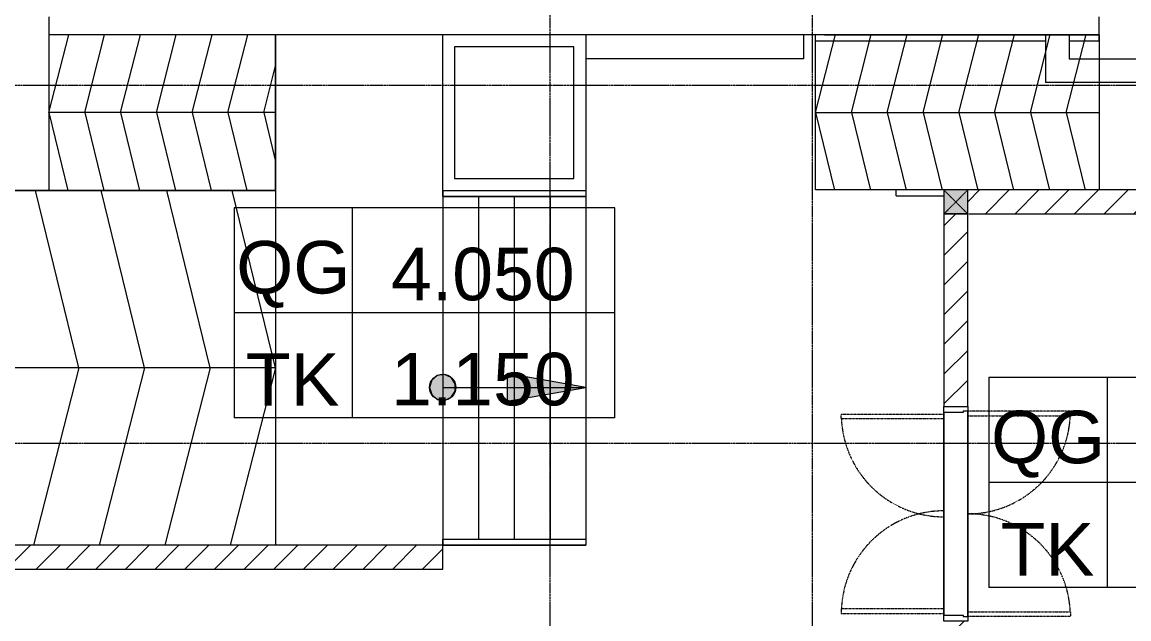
# Model space of a CAD drawing. Header units: millimetres. Extents: x -24439 to 198341, y -52871 to 149926.
# Drawn here: x 101528 to 110803, y 46969 to 51968 of the extents above; entities that cross this region are included whole.
import ezdxf

# ---------------------------------------------------------------- set-up
doc = ezdxf.new("R2010")
doc.units = ezdxf.units.MM
for name, pattern in [('Dash', [6, 3, -3]), ('Grid Line', [22.225, 12.7, -3.175, 3.175, -3.175]), ('NET VAN', [1.06, 0.53, -0.53])]:
    doc.linetypes.add(name, pattern=pattern)
for name, color, linetype, lineweight in [('A-ANNO-NOTE', 131, 'Continuous', 9), ('A-CLNG-PATT', 13, 'Continuous', 9), ('A-DETL-GENF-2', 9, 'NET VAN', 9), ('A-DETL-THIN', 151, 'Continuous', 9), ('A-DOOR', 31, 'Continuous', 9), ('A-DOOR-FRAM', 31, 'Continuous', 9), ('A-FLOR', 192, 'Continuous', 9), ('A-FLOR-HRAL', 11, 'Continuous', 9), ('A-WALL', 113, 'Continuous', 9), ('A-WALL-3', 113, 'Continuous', 18), ('A-WALL-PATT-3', 111, 'Continuous', 9), ('G-IMPT', 8, 'Continuous', 9), ('M-EQPM', 50, 'Continuous', 9), ('S-COLS', 52, 'Continuous', 9), ('S-COLS-1', 254, 'Continuous', 5), ('S-COLS-4', 52, 'Continuous', 18), ('S-COLS-5', 52, 'Dash', 9), ('S-COLS-HDLN', 52, 'Dash', 9), ('S-GRID-1', 1, 'Grid Line', 9), ('S-STRS', 31, 'Continuous', 9), ('S-STRS-ANNO', 31, 'Continuous', 9)]:
    doc.layers.add(name, color=color, linetype=linetype, lineweight=lineweight)
doc.styles.add('Arial_6', font='arial_0.ttf', dxfattribs={"height": 2})
doc.styles.add('Arial_7', font='arial_0.ttf', dxfattribs={"height": 440})
pattern_1 = [(45, (0, 0), (-124.4508, 124.4508), [])]

# ---------------------------------------------------------------- blocks, each defined once
blk = doc.blocks.new('Top Rail Type - Top Rail_Internal_-939328-TKCS_MB ĐỊNH VỊ CAO ĐỘ THIẾT KẾ')
at = {"layer": 'A-FLOR-HRAL'}
for p, q in [((105052.5, 47586.7), (105052.5, 47636.7)), ((105052.5, 47636.7), (106252.5, 47636.7)), ((106252.5, 47586.7), (105052.5, 47586.7)), ((106252.5, 47636.7), (106252.5, 47586.7))]:
    blk.add_line(p, q, dxfattribs=at)
blk = doc.blocks.new('Top Rail Type - Top Rail_Internal_-V155-TKCS_MB ĐỊNH VỊ CAO ĐỘ THIẾT KẾ')
at = {"layer": 'A-FLOR-HRAL'}
for p, q in [((105052.5, 47636.7), (105052.5, 47586.7)), ((105052.5, 47636.7), (106252.5, 47636.7)), ((105052.5, 47586.7), (106252.5, 47586.7)), ((106252.5, 47636.7), (106252.5, 47586.7))]:
    blk.add_line(p, q, dxfattribs=at)
blk = doc.blocks.new('Top Rail Type - Top Rail_Internal_-939339-TKCS_MB ĐỊNH VỊ CAO ĐỘ THIẾT KẾ')
at = {"layer": 'A-FLOR-HRAL'}
for p, q in [((105052.5, 50507.5), (105052.5, 50557.5)), ((105085.8, 50557.5), (106252.5, 50557.5)), ((106252.5, 50557.5), (106252.5, 50507.5)), ((106252.5, 50507.5), (105052.5, 50507.5))]:
    blk.add_line(p, q, dxfattribs=at)
blk = doc.blocks.new('Top Rail Type - Top Rail_Internal_-V156-TKCS_MB ĐỊNH VỊ CAO ĐỘ THIẾT KẾ')
at = {"layer": 'A-FLOR-HRAL'}
for p, q in [((105052.5, 50557.5), (105052.5, 50507.5)), ((105085.8, 50557.5), (106252.5, 50557.5)), ((106252.5, 50557.5), (106252.5, 50507.5)), ((105052.5, 50507.5), (106252.5, 50507.5))]:
    blk.add_line(p, q, dxfattribs=at)
blk = doc.blocks.new('FD_07 - DIG_01-1800x2200-CỬA ĐI 2 CÁNH 2-2150809-TKCS_MB ĐỊNH VỊ CAO ĐỘ THIẾT KẾ')
at = {"layer": 'A-DETL-GENF-2'}
for p, q in [((-835, 960), (-835, 100)), ((-795, 960), (-835, 960)), ((-795, 100), (-795, 960)), ((795, 100), (795, 960)), ((795, 960), (835, 960)), ((835, 960), (835, 100)), ((-835, 100), (-795, 100)), ((835, 100), (795, 100)), ((-860, -960), (-860, -100)), ((-860, -100), (-820, -100)), ((-820, -100), (-820, -960)), ((860, -100), (820, -100)), ((820, -100), (820, -960)), ((860, -960), (860, -100)), ((-820, -960), (-860, -960)), ((820, -960), (860, -960))]:
    blk.add_line(p, q, dxfattribs=at)
for centre, start, end in [((-835, 100), 0, 87.33412), ((835, 100), 92.66588, 180), ((-860, -100), 272.66588, 360), ((860, -100), 180, 267.33412)]:
    blk.add_arc(centre, 860, start, end, dxfattribs=at)
at = {"layer": 'A-DOOR'}
for p, q in [((850, 100), (-850, 100)), ((-860, -100), (860, -100))]:
    blk.add_line(p, q, dxfattribs=at)
at = {"layer": 'A-DOOR-FRAM'}
for p, q in [((-900, 100), (-850, 100)), ((-900, -100), (-900, 100)), ((-850, 100), (-850, -60)), ((850, 100), (900, 100)), ((850, -60), (850, 100)), ((900, 100), (900, -100)), ((-850, -60), (-860, -60)), ((-860, -60), (-860, -100)), ((860, -60), (850, -60)), ((860, -100), (860, -60)), ((-860, -100), (-900, -100)), ((900, -100), (860, -100))]:
    blk.add_line(p, q, dxfattribs=at)
blk = doc.blocks.new('Railing - Railing-1839545-TKCS_MB ĐỊNH VỊ CAO ĐỘ THIẾT KẾ')
at = {"layer": 'A-FLOR-HRAL'}
for p, q in [((108852.6, 50511.9), (108852.6, 50561.9)), ((109252.6, 50561.9), (108852.6, 50561.9)), ((108852.6, 50511.9), (109252.6, 50511.9))]:
    blk.add_line(p, q, dxfattribs=at)
blk = doc.blocks.new('TKTC_XREF_251221_MB TANG 1 - TKTC_XREF_260130_MB TANG 1_dwg-4202109-TKCS_MB ĐỊNH VỊ CAO ĐỘ THIẾT KẾ')
at = {"layer": 'G-IMPT'}
blk.add_line((-93899, -352648), (-93899, -354348), dxfattribs=at)
blk = doc.blocks.new('TKTC_XREF_251221_MB TANG 1 - TKTC_XREF_251221_MB TANG 1-2038492-TKCS_MB ĐỊNH VỊ CAO ĐỘ THIẾT KẾ')
blk.add_blockref('TKTC_XREF_251221_MB TANG 1 - TKTC_XREF_260130_MB TANG 1_dwg-4202109-TKCS_MB ĐỊNH VỊ CAO ĐỘ THIẾT KẾ', (169499.1, 384109.7))
blk = doc.blocks.new('G1_SOF - BO TRU - 200x200-3050151-TKCS_MB ĐỊNH VỊ CAO ĐỘ THIẾT KẾ')
at = {"layer": 'S-COLS-HDLN'}
for p, q in [((-100, 100), (100, -100)), ((100, 100), (-100, -100))]:
    blk.add_line(p, q, dxfattribs=at)
blk = doc.blocks.new('GHI CHU CAO DO THIET KE - GHI CHÚ CAO ĐỘ THIẾT KẾ-1513209-TKCS_MB ĐỊNH VỊ CAO ĐỘ THIẾT KẾ')
at = {"layer": 'A-ANNO-NOTE'}
for p, q in [((0, 8), (0, 0)), ((14.5, 8), (0, 8)), ((4.5, 8), (4.5, 0)), ((14.5, 0), (14.5, 8)), ((14.5, 4), (0, 4)), ((14.5, 0), (0, 0))]:
    blk.add_line(p, q, dxfattribs=at)
at = {"layer": 'A-ANNO-NOTE', "char_height": 2, "attachment_point": 5, "line_spacing_factor": 0.936439, "style": 'Arial_6'}
for s, insert, width in [('\\pt0.5,1,1.5,2,2.5,3,3.5,4,4.5,5,5.5,6,6.5,7,7.5,8,8.5,9,9.5,10,10.5,11,11.5,12,12.5,13,13.5,14,14.5,15,15.5,16;QG', (2.255, 5.459), 4.63), ('\\pt0.5,1,1.5,2,2.5,3,3.5,4,4.5,5,5.5,6,6.5,7,7.5,8,8.5,9,9.5,10,10.5,11,11.5,12,12.5,13,13.5,14,14.5,15,15.5,16;TK', (2.229, 1.459), 4.5)]:
    blk.add_mtext(s, dxfattribs=dict(at, insert=insert, width=width))

msp = doc.modelspace()

# ---------------------------------------------------------------- hatches: boundary and pattern name
at = {"layer": 'A-CLNG-PATT'}
h = msp.add_hatch(dxfattribs=at)
h.set_pattern_fill('FP_5', color=256, style=0, pattern_type=2)
h.set_pattern_definition([(37.5, (0, 0), (-17.8824, 546.968), [7.376, -424.107, 7.376, -475.204, -461.289]), (37.5, (0, 0), (-17.8824, 546.968), [-914.063, 7.376, -453.913]), (7.5, (0, 0), (502.3874, 801.1234), [7.376, -225.398, 7.376, -381.526, -149.032]), (7.5, (0, 0), (502.3874, 801.1234), [-621.676, 7.376, -141.656]), (327.5, (-349.16, 0), (884.0133, 1.6066), [7.376, -134.559, 7.376, -503.591, -667.095]), (327.5, (-349.16, 0), (884.0133, 1.6066), [-652.902, 7.376, -659.719]), (317.5, (-349.16, 0), (853.3503, 249.1463), [7.376, -63.591, 7.376, -327.591, -383.225]), (317.5, (-349.16, 0), (853.3503, 249.1463), [-405.935, 7.376, -375.849])])
h.paths.add_polyline_path([(112252.6, 51661.9), (112852.6, 51661.9), (112852.6, 53351.9), (112252.6, 53351.9), (112252.6, 51705.8)])
h.paths.add_polyline_path([(110321.9, 51811.9), (110552.6, 51811.9), (110552.6, 51861.9), (110302.6, 51861.9), (110302.6, 51811.9)])
h.paths.add_polyline_path([(116005.3, 53061.9), (116252.6, 53062.4), (116252.6, 53361.9), (115952.6, 53361.9), (115952.6, 53061.9)])
at = {"layer": 'A-WALL-PATT-3'}
h = msp.add_hatch(dxfattribs=at)
h.set_pattern_fill('FP_1', color=256, style=0, pattern_type=2)
h.set_pattern_definition(pattern_1)
h.paths.add_polyline_path([(109452.6, 50361.9), (112052.6, 50361.9), (112052.6, 50561.9), (109452.6, 50561.9)])
h = msp.add_hatch(dxfattribs=at)
h.set_pattern_fill('FP_1', color=256, style=0, pattern_type=2)
h.set_pattern_definition(pattern_1)
h.paths.add_polyline_path([(109452.6, 46036.9), (109452.6, 46948.6), (109252.6, 46948.6), (109252.6, 46036.9)])
h.paths.add_polyline_path([(109252.6, 48748.6), (109452.6, 48748.6), (109452.6, 50361.9), (109252.6, 50361.9)])
h = msp.add_hatch(dxfattribs=at)
h.set_pattern_fill('FP_1', color=256, style=0, pattern_type=2)
h.set_pattern_definition(pattern_1)
h.paths.add_polyline_path([(100177.6, 47386.3), (105052.5, 47386.3), (105052.5, 47586.3), (100177.6, 47586.3)])
at = {"layer": 'S-COLS-1'}
msp.add_hatch(color=256, dxfattribs=at).paths.add_polyline_path([(109252.6, 50361.9), (109452.6, 50361.9), (109452.6, 50561.9), (109252.6, 50561.9)])
at = {"layer": 'S-STRS-ANNO'}
h = msp.add_hatch(color=256, dxfattribs=at)
edge = h.paths.add_edge_path()
edge.add_arc((105052.5, 48907.9), 110, 0, 360)
for points in [[(105068.1, 48799.1), (105124.5, 48824.8), (105158, 48876.9), (105158, 48938.9), (105124.5, 48991.1), (105068.1, 49016.8), (105006.8, 49008), (104960, 48967.4), (104942.5, 48907.9), (104960, 48848.5), (105006.8, 48807.9)], [(105592.5, 48791.6), (106252.5, 48907.9), (105592.5, 49024.3)]]:
    msp.add_hatch(color=256, dxfattribs=at).paths.add_polyline_path(points)

# ---------------------------------------------------------------- linework, layer by layer
at = {"layer": 'A-DETL-THIN'}
for p, q in [((101752.6, 51209.9), (101919.3, 51861.9)), ((103652.6, 51861.9), (101752.6, 51861.9)), ((101752.6, 51861.9), (101752.6, 50557.9)), ((102052.6, 51209.9), (102219.3, 51861.9)), ((102352.6, 51209.9), (102519.3, 51861.9)), ((102652.6, 51209.9), (102819.3, 51861.9)), ((102952.6, 51209.9), (103119.3, 51861.9)), ((103252.6, 51209.9), (103419.3, 51861.9)), ((103652.6, 50557.9), (103652.6, 51861.9)), ((108177.6, 51211.9), (108344.2, 51863.9)), ((108177.6, 50561.9), (108177.6, 51861.9)), ((108252.6, 51861.9), (110552.6, 51861.9)), ((108252.6, 51861.9), (109952.6, 51861.9)), ((108477.6, 51211.9), (108644.2, 51863.9)), ((108777.6, 51211.9), (108944.2, 51863.9)), ((109077.6, 51211.9), (109244.2, 51863.9)), ((109377.6, 51211.9), (109544.2, 51863.9)), ((109677.6, 51211.9), (109844.2, 51863.9)), ((109977.6, 51211.9), (110144.2, 51863.9)), ((110277.6, 51211.9), (110444.2, 51863.9)), ((110552.6, 51861.9), (110552.6, 50561.9)), ((103552.6, 51209.9), (103652.6, 51600.9)), ((103652.6, 51209.9), (101752.6, 51209.9)), ((101752.6, 51209.9), (101912, 50557.9)), ((102052.6, 51209.9), (102212, 50557.9)), ((102352.6, 51209.9), (102512, 50557.9)), ((102652.6, 51209.9), (102812, 50557.9)), ((102952.6, 51209.9), (103112, 50557.9)), ((103252.6, 51209.9), (103412, 50557.9)), ((103552.6, 51209.9), (103652.6, 50801)), ((108177.6, 51211.9), (110552.6, 51211.9)), ((108177.6, 51211.9), (108336.9, 50559.9)), ((108477.6, 51211.9), (108636.9, 50559.9)), ((108777.6, 51211.9), (108936.9, 50559.9)), ((109077.6, 51211.9), (109236.9, 50559.9)), ((109377.6, 51211.9), (109536.9, 50559.9)), ((109677.6, 51211.9), (109836.9, 50559.9)), ((109977.6, 51211.9), (110136.9, 50559.9)), ((110277.6, 51211.9), (110436.9, 50559.9)), ((100252.6, 50557.9), (103652.5, 50557.9)), ((102002.5, 49072.1), (101639.4, 50557.9)), ((101752.6, 50557.9), (103652.6, 50557.9)), ((102552.5, 49072.1), (102189.4, 50557.9)), ((103102.5, 49072.1), (102739.4, 50557.9)), ((103652.5, 49072.1), (103289.4, 50557.9)), ((103652.5, 50557.9), (103652.5, 47586.3)), ((110552.6, 50561.9), (108177.6, 50561.9)), ((110552.6, 50561.9), (108252.6, 50561.9)), ((103652.5, 49072.1), (100252.6, 49072.1)), ((102002.5, 49072.1), (101622.7, 47586.3)), ((102552.5, 49072.1), (102172.7, 47586.3)), ((103102.5, 49072.1), (102722.7, 47586.3)), ((103652.5, 49072.1), (103272.7, 47586.3)), ((103652.5, 47586.3), (100252.6, 47586.3))]:
    msp.add_line(p, q, dxfattribs=at)
at = {"layer": 'A-FLOR'}
for p, q in [((103652.5, 51861.9), (103652.5, 47586.3)), ((103652.6, 51861.9), (103652.6, 50557.9)), ((108177.6, 50561.9), (108177.6, 51861.9)), ((110552.6, 51811.9), (110552.6, 51861.9)), ((108177.6, 51811.9), (110102.6, 51811.9)), ((110302.6, 51811.9), (110552.6, 51811.9)), ((103652.6, 50557.9), (100452.6, 50557.9)), ((108852.6, 50561.9), (108177.6, 50561.9)), ((106252.5, 50507.5), (106252.5, 47636.7)), ((106252.5, 47586.3), (105052.5, 47586.3))]:
    msp.add_line(p, q, dxfattribs=at)
at = {"layer": 'A-WALL'}
for p, q in [((101752.6, 52011.9), (101752.6, 51861.9)), ((110552.6, 51861.9), (110552.6, 52011.9)), ((110552.6, 51861.9), (101752.6, 51861.9)), ((105052.5, 50557.5), (105052.5, 51861.9)), ((106252.5, 51861.9), (106252.5, 50557.5)), ((108077.6, 51661.9), (108077.6, 51861.9)), ((110102.6, 51861.9), (110102.6, 51461.9)), ((110302.6, 51861.9), (110302.6, 51661.9)), ((105152.5, 51761.9), (105152.5, 50657.5)), ((106152.5, 51761.9), (105152.5, 51761.9)), ((106152.5, 50657.5), (106152.5, 51761.9)), ((108077.6, 51661.9), (106252.5, 51661.9)), ((110302.6, 51661.9), (112052.6, 51661.9)), ((112052.6, 51461.9), (110102.6, 51461.9)), ((105152.5, 50657.5), (106152.5, 50657.5)), ((105052.5, 50557.5), (105085.8, 50557.5)), ((109452.6, 48748.6), (109452.6, 50561.9)), ((109452.6, 50361.9), (109252.6, 50361.9)), ((109462.6, 50361.9), (112052.6, 50361.9)), ((109252.6, 46998.6), (109252.6, 48698.6)), ((109452.6, 48708.6), (109452.6, 46988.6))]:
    msp.add_line(p, q, dxfattribs=at)
at = {"layer": 'A-WALL-3'}
for p, q in [((112052.6, 50561.9), (109452.6, 50561.9)), ((109252.6, 50361.9), (109252.6, 48748.6)), ((105052.5, 47586.3), (100177.6, 47586.3)), ((105052.5, 47386.3), (105052.5, 47586.3)), ((100177.6, 47386.3), (105052.5, 47386.3))]:
    msp.add_line(p, q, dxfattribs=at)
at = {"layer": 'S-COLS'}
for p, q in [((109452.6, 50361.9), (109452.6, 50561.9)), ((109252.6, 50361.9), (109452.6, 50361.9))]:
    msp.add_line(p, q, dxfattribs=at)
at = {"layer": 'S-COLS-4'}
for p, q in [((109452.6, 50561.9), (109252.6, 50561.9)), ((109252.6, 50561.9), (109252.6, 50361.9))]:
    msp.add_line(p, q, dxfattribs=at)
at = {"layer": 'S-GRID-1'}
for p, q in [((105952.6, 20960.6), (105952.6, 80482.7)), ((108152.6, 20960.6), (108152.6, 80482.7)), ((131551.8, 51436.9), (29351.8, 51436.9)), ((131551.8, 48436.9), (29351.8, 48436.9))]:
    msp.add_line(p, q, dxfattribs=at)
at = {"layer": 'S-STRS'}
for p, q in [((105052.5, 50507.5), (105052.5, 47636.7)), ((105352.5, 50507.5), (105352.5, 47636.7)), ((105652.5, 50507.5), (105652.5, 47636.7)), ((105952.5, 50507.5), (105952.5, 47636.7)), ((106252.5, 50507.5), (106252.5, 47636.7))]:
    msp.add_line(p, q, dxfattribs=at)
at = {"layer": 'S-STRS-ANNO'}
for p, q in [((105006.8, 49008), (104960, 48967.4)), ((105068.1, 49016.8), (105006.8, 49008)), ((105124.5, 48991.1), (105068.1, 49016.8)), ((105158, 48938.9), (105124.5, 48991.1)), ((106252.5, 48907.9), (105592.5, 49024.3)), ((105592.5, 49024.3), (105592.5, 48791.6)), ((104960, 48967.4), (104942.5, 48907.9)), ((104942.5, 48907.9), (104960, 48848.5)), ((105052.5, 48907.9), (105352.5, 48907.9)), ((105158, 48876.9), (105158, 48938.9)), ((105352.5, 48907.9), (105652.5, 48907.9)), ((105592.5, 48791.6), (106252.5, 48907.9)), ((105652.5, 48907.9), (105952.5, 48907.9)), ((105952.5, 48907.9), (106252.5, 48907.9)), ((104960, 48848.5), (105006.8, 48807.9)), ((105006.8, 48807.9), (105068.1, 48799.1)), ((105068.1, 48799.1), (105124.5, 48824.8)), ((105124.5, 48824.8), (105158, 48876.9))]:
    msp.add_line(p, q, dxfattribs=at)
msp.add_circle((105052.5, 48907.9), 110, dxfattribs=at)

# ---------------------------------------------------------------- block references
at = {"layer": 'A-ANNO-NOTE', "xscale": 220, "yscale": 220, "zscale": 220}
for p in [(103304.2, 48653.5), (109629.5, 47230.8)]:
    msp.add_blockref('GHI CHU CAO DO THIET KE - GHI CHÚ CAO ĐỘ THIẾT KẾ-1513209-TKCS_MB ĐỊNH VỊ CAO ĐỘ THIẾT KẾ', p, dxfattribs=at)
at = {"layer": 'A-DOOR', "rotation": 90.00000000000007}
msp.add_blockref('FD_07 - DIG_01-1800x2200-CỬA ĐI 2 CÁNH 2-2150809-TKCS_MB ĐỊNH VỊ CAO ĐỘ THIẾT KẾ', (109352.6, 47848.6), dxfattribs=at)
at = {"layer": 'A-FLOR-HRAL'}
for name in ['Top Rail Type - Top Rail_Internal_-939339-TKCS_MB ĐỊNH VỊ CAO ĐỘ THIẾT KẾ', 'Top Rail Type - Top Rail_Internal_-V156-TKCS_MB ĐỊNH VỊ CAO ĐỘ THIẾT KẾ', 'Railing - Railing-1839545-TKCS_MB ĐỊNH VỊ CAO ĐỘ THIẾT KẾ', 'Top Rail Type - Top Rail_Internal_-939328-TKCS_MB ĐỊNH VỊ CAO ĐỘ THIẾT KẾ', 'Top Rail Type - Top Rail_Internal_-V155-TKCS_MB ĐỊNH VỊ CAO ĐỘ THIẾT KẾ']:
    msp.add_blockref(name, (0, 0), dxfattribs=at)
at = {"layer": 'M-EQPM'}
msp.add_blockref('TKTC_XREF_251221_MB TANG 1 - TKTC_XREF_251221_MB TANG 1-2038492-TKCS_MB ĐỊNH VỊ CAO ĐỘ THIẾT KẾ', (33652.6, 17236.9), dxfattribs=at)
at = {"layer": 'S-COLS-5'}
msp.add_blockref('G1_SOF - BO TRU - 200x200-3050151-TKCS_MB ĐỊNH VỊ CAO ĐỘ THIẾT KẾ', (109352.6, 50461.9), dxfattribs=at)

# ---------------------------------------------------------------- texts
at = {"layer": 'A-ANNO-NOTE', "char_height": 440, "width": 1586.2, "attachment_point": 5, "line_spacing_factor": 0.936439, "style": 'Arial_7'}
for s, insert in [('\\pt2794,5588,8382,11176,13970,16764,19558,22352,25146,27940,30734,33528,36322,39116,41910,44704,47498,50292,53086,55880,58674,61468,64262,67056,69850,72644,75438,78232,81026,83820,86614,89408;4.050', (105388.9, 49854.4)), ('\\pt2794,5588,8382,11176,13970,16764,19558,22352,25146,27940,30734,33528,36322,39116,41910,44704,47498,50292,53086,55880,58674,61468,64262,67056,69850,72644,75438,78232,81026,83820,86614,89408;1.150', (105388.9, 48974.4))]:
    msp.add_mtext(s, dxfattribs=dict(at, insert=insert))

doc.saveas('drawing.dxf')
